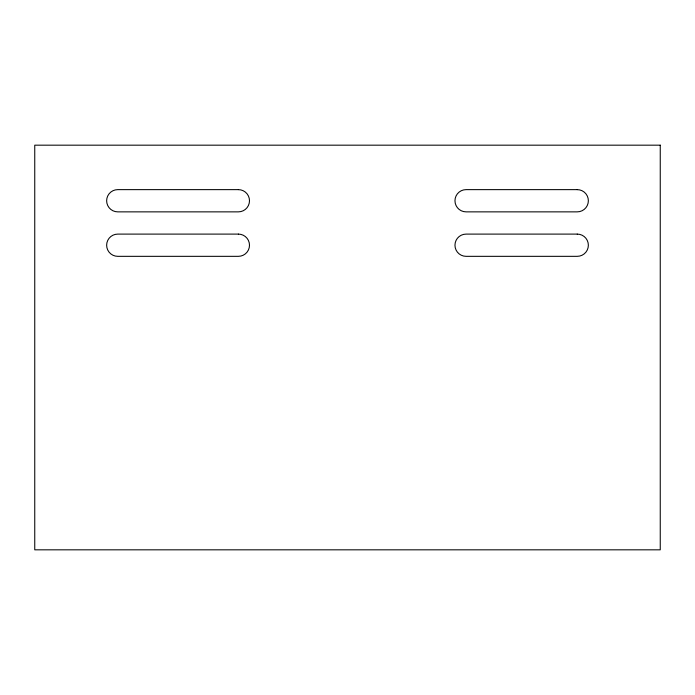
<?xml version="1.0" encoding="UTF-8"?>
<svg xmlns="http://www.w3.org/2000/svg" width="695" height="695" viewBox="0 0 695 695"><rect width="100%" height="100%" fill="white"/><g stroke="black" fill="none" stroke-linecap="round" stroke-linejoin="round"><path stroke-width="1.04" d="M660.25 145.177L34.75 145.177L34.75 549.823L660.25 549.823L660.25 145.177M238.385 189.631L117.759 189.631A11.12 11.12 0 0 0 106.639 200.751A11.12 11.12 0 0 0 117.759 211.862L238.385 211.862A11.12 11.12 0 0 0 249.496 200.751A11.12 11.12 0 0 0 238.385 189.631M577.241 189.631L466.076 189.631A11.12 11.12 0 0 0 454.964 200.751A11.12 11.12 0 0 0 466.076 211.862L577.241 211.862A11.12 11.12 0 0 0 588.361 200.751A11.12 11.12 0 0 0 577.241 189.631M238.385 234.102L117.759 234.102A11.12 11.12 0 0 0 106.639 245.213A11.12 11.12 0 0 0 117.759 256.333L238.385 256.333A11.12 11.12 0 0 0 249.496 245.213A11.12 11.12 0 0 0 238.385 234.102M577.241 234.102L466.076 234.102A11.12 11.12 0 0 0 454.964 245.213A11.12 11.12 0 0 0 466.076 256.333L577.241 256.333A11.12 11.12 0 0 0 588.361 245.213A11.12 11.12 0 0 0 577.241 234.102"/></g></svg>
